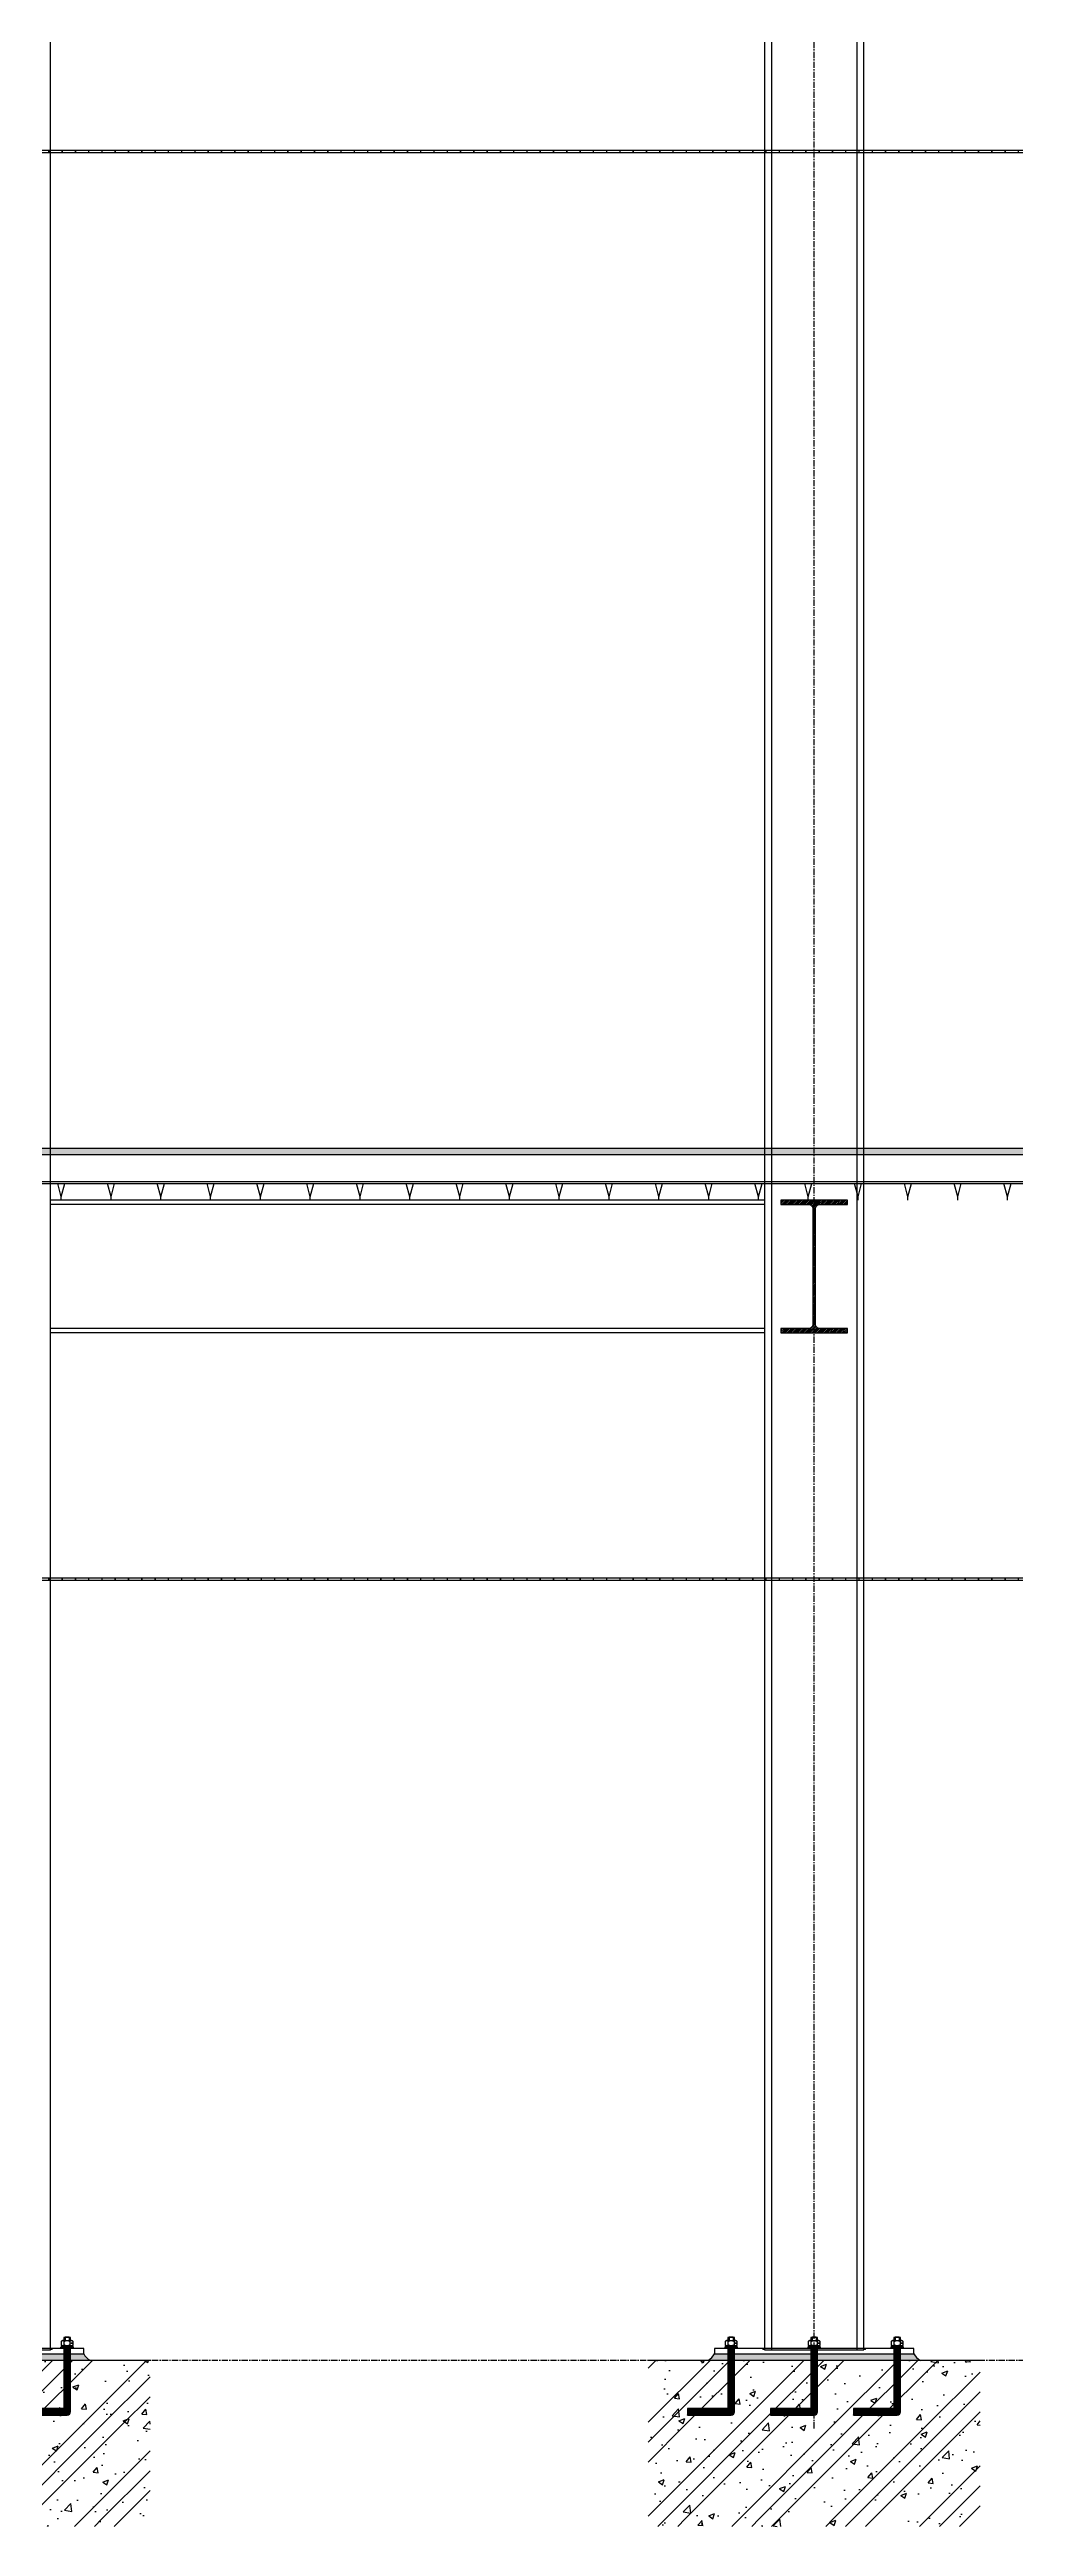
# Model space of a CAD drawing. Extents: x -3378 to 102197, y -3799 to 48702.
# Drawn here: x 91151 to 94061, y 20648 to 28109 of the extents above; entities that cross this region are included whole.
import ezdxf

# ---------------------------------------------------------------- set-up
doc = ezdxf.new("R2010")
doc.units = 0
doc.linetypes.add('CENTER', pattern=[2, 1.25, -0.25, 0.25, -0.25])
doc.linetypes.add('DASHED', pattern=[0.75, 0.5, -0.25])
for name, color, linetype in [('FASTENERS_螺絲 固定五金', 124, 'Continuous'), ('GM_ANNO_DIMS', 4, 'Continuous'), ('GM_STEL_PRIM', 3, 'Continuous'), ('中心線 CENTER', 6, 'CENTER'), ('剖面線 HATCH', 251, 'Continuous'), ('結構體 STRUCTURAL', 154, 'Continuous'), ('螺絲、螺栓', 4, 'Continuous'), ('視覺模型鋁擠型暫替', 4, 'Continuous'), ('鐵件', 6, 'Continuous')]:
    doc.layers.add(name, color=color, linetype=linetype)
doc.styles.add('romans', font='romans.shx', dxfattribs={"width": 0.5, "bigfont": ' chineset.shx'})

# ---------------------------------------------------------------- blocks, each defined once
blk = doc.blocks.new('H-400x200x8x13')
at = {"layer": '視覺模型鋁擠型暫替', "linetype": 'Continuous'}
h = blk.add_hatch(dxfattribs=at)
h.set_pattern_fill('ANSI31', color=1, scale=30, angle=180)
h.set_pattern_definition([(225, (85874.229, 995633.081), (2.65165043, -2.65165043), [])])
h.paths.add_polyline_path([(300, -400), (300, -387), (217, -387, -0.414214), (204, -374), (204, -26, -0.414214), (217, -13), (300, -13), (300, 0), (100, 0), (100, -13), (183, -13, -0.414214), (196, -26), (196, -374, -0.414214), (183, -387), (100, -387), (100, -400)])
blk.add_lwpolyline([(100, -13), (183, -13, -0.414214), (196, -26), (196, -374, -0.414214), (183, -387), (100, -387), (100, -400), (300, -400), (300, -387), (217, -387, -0.414214), (204, -374), (204, -26, -0.414214), (217, -13), (300, -13), (300, 0), (100, 0)], format="xyb", close=True, dxfattribs=at)
blk = doc.blocks.new('M12_WASH')
at = {"color": 0, "linetype": 'ByBlock'}
for p, q in [((2.5, 1.6), (0, 0.9)), ((0, -1.6), (2.5, -0.9))]:
    blk.add_line(p, q, dxfattribs=at)
blk.add_lwpolyline([(0, -10.4), (2.5, -10.4), (2.5, 10.4), (0, 10.4)], close=True, dxfattribs=at)
blk = doc.blocks.new('柱墩座')
at = {"layer": '剖面線 HATCH'}
h = blk.add_hatch(dxfattribs=at)
h.set_pattern_fill('ANSI31', color=256, angle=90)
h.set_pattern_definition([(135, (-604199.8967, 102453.3672), (-2.24506403, -2.24506403), [])])
edge = h.paths.add_edge_path()
edge.add_line((-260, 536), (-260, 355.5))
edge.add_line((-260, 355.5), (-382, 355.5))
edge.add_line((-382, 355.5), (-382, 335.5))
edge.add_line((-382, 335.5), (-250, 335.5))
edge.add_arc((-250, 345.5), 10, 270, 360.00031)
edge.add_line((-240, 345.5), (-240, 536))
edge.add_line((-240, 536), (-260, 536))
h = blk.add_hatch(dxfattribs=at)
h.set_pattern_fill('ANSI31', color=256, angle=90)
h.set_pattern_definition([(135, (-603949.8967, 102453.3672), (-2.24506403, -2.24506403), [])])
edge = h.paths.add_edge_path()
edge.add_line((-10, 536), (-10, 355.5))
edge.add_line((-10, 355.5), (-132, 355.5))
edge.add_line((-132, 355.5), (-132, 335.5))
edge.add_line((-132, 335.5), (0, 335.5))
edge.add_arc((0, 345.5), 10, 270, 360.00031)
edge.add_line((10, 345.5), (10, 536))
edge.add_line((10, 536), (-10, 536))
h = blk.add_hatch(dxfattribs=at)
h.set_pattern_fill('ANSI31', color=256, angle=90)
h.set_pattern_definition([(135, (-603699.8967, 102453.3672), (-2.24506403, -2.24506403), [])])
edge = h.paths.add_edge_path()
edge.add_line((240, 536), (240, 355.5))
edge.add_line((240, 355.5), (118, 355.5))
edge.add_line((118, 355.5), (118, 335.5))
edge.add_line((118, 335.5), (250, 335.5))
edge.add_arc((250, 345.5), 10, 270, 360.00031)
edge.add_line((260, 345.5), (260, 536))
edge.add_line((260, 536), (240, 536))
h = blk.add_hatch(dxfattribs=at)
h.set_pattern_fill('AR-CONC', color=256)
h.set_pattern_definition([(50, (-52643.91, -92915.07), (182.18467, -15.93909), [19.05, -209.55]), (355, (-52643.91, -92915.07), (-35.24342, 191.05685), [15.24, -167.6406]), (100.45144, (-52628.73, -92916.4), (146.94125, 175.11775), [16.19, -178.09024]), (46.1842, (-52643.91, -92864.27), (271.07904, -42.04233), [28.575, -314.325]), (96.63556, (-52621.32, -92867.78), (237.40413, 247.4261), [24.285, -267.1356]), (351.18415, (-52643.91, -92864.27), (237.4041, 247.4261), [22.86, -251.4597]), (21, (-52618.51, -92876.97), (151.6144, -102.2652), [19.05, -209.55]), (326, (-52618.51, -92876.97), (61.80203, 184.18797), [15.24, -167.64]), (71.45144, (-52605.88, -92885.5), (213.41642, 81.92277), [16.19, -178.08994]), (37.5, (-52643.914, -92915.07), (3.088603, 84.55504), [0, -165.608, 0, -170.18, 0, -168.275]), (7.5, (-52643.91, -92915.07), (66.81966, 100.180575), [0, -97.028, 0, -161.798, 0, -64.135]), (327.5, (-52700.556, -92915.07), (135.590595, -5.728744), [0, -63.5, 0, -198.12, 0, -262.89]), (317.5, (-52725.96, -92915.07), (148.12918, 25.42649), [0, -82.55, 0, -131.572, 0, -186.69])])
h.paths.add_polyline_path([(500, 500), (-500, 500), (-500, 0), (500, 0)])
h = blk.add_hatch(dxfattribs=at)
h.set_pattern_fill('GOST_GROUND', color=256, scale=20)
h.set_pattern_definition([(45, (173.72, -66444.85), (282.8427, 0), [400]), (45, (233.72, -66444.85), (282.8427, 0), [400]), (45, (293.72, -66444.85), (282.8427, 0), [400])])
h.paths.add_polyline_path([(500, 500), (-500, 500), (-500, 0), (500, 0)])
at = {"layer": '結構體 STRUCTURAL'}
h = blk.add_hatch(dxfattribs=at)
h.set_pattern_fill('AR-CONC', color=6, scale=0.1)
h.set_pattern_definition([(50, (-1769.33, -66444.849), (18.218467, -1.5939086), [1.905, -20.955]), (355, (-1769.33, -66444.849), (-3.524342, 19.1056845), [1.524, -16.7640584]), (100.451445, (-1767.812, -66444.981), (14.6941247, 17.511775), [1.619001, -17.8090245]), (46.1842, (-1769.33, -66439.769), (27.107904, -4.204233), [2.8575, -31.4325]), (96.635558, (-1767.07, -66440.12), (23.740413, 24.742612), [2.428502, -26.713561]), (351.18415, (-1769.33, -66439.769), (23.740413, 24.742612), [2.285997, -25.145973]), (21, (-1766.79, -66441.039), (15.161439, -10.2265198), [1.905, -20.955]), (326, (-1766.79, -66441.039), (6.180203, 18.4187966), [1.524, -16.764]), (71.451445, (-1765.527, -66441.89), (21.341642, 8.192277), [1.619001, -17.808994]), (37.5, (-1769.33, -66444.8485), (0.3088603, 8.4555039), [0, -16.5608, 0, -17.018, 0, -16.8275]), (7.5, (-1769.33, -66444.8485), (6.6819663, 10.0180575), [0, -9.7028, 0, -16.1798, 0, -6.4135]), (327.5, (-1774.994, -66444.8485), (13.5590595, -0.5728744), [0, -6.35, 0, -19.812, 0, -26.289]), (317.5, (-1777.534, -66444.849), (14.8129181, 2.542649), [0, -8.255, 0, -13.1572, 0, -18.669])])
h.paths.add_polyline_path([(300, 520), (-300, 520, -0.156484), (-320, 500), (320, 500, -0.156484)])
at = {"linetype": 'DASHED'}
for p, q in [((-242, 568.8), (-258, 568.8)), ((-256.3, 570.5), (-256.3, 560.2)), ((-243.7, 570.5), (-243.7, 560.2)), ((8, 568.8), (-8, 568.8)), ((-6.3, 570.5), (-6.3, 560.2)), ((6.3, 570.5), (6.3, 560.2)), ((258, 568.8), (242, 568.8)), ((243.7, 570.5), (243.7, 560.2)), ((256.3, 570.5), (256.3, 560.2))]:
    blk.add_line(p, q, dxfattribs=at)
at = {"color": 0, "linetype": 'ByBlock'}
for points in [[(-235.2, 544.2), (-264.8, 544.2), (-267.3, 546.7), (-267.3, 557.7), (-264.8, 560.2), (-235.2, 560.2), (-232.7, 557.7), (-232.7, 546.7)], [(14.8, 544.2), (-14.8, 544.2), (-17.3, 546.7), (-17.3, 557.7), (-14.8, 560.2), (14.8, 560.2), (17.3, 557.7), (17.3, 546.7)], [(264.8, 544.2), (235.2, 544.2), (232.7, 546.7), (232.7, 557.7), (235.2, 560.2), (264.8, 560.2), (267.3, 557.7), (267.3, 546.7)]]:
    blk.add_lwpolyline(points, close=True, dxfattribs=at)
for points in [[(-267.1, 557.9, 0.024151), (-267.3, 557.5)], [(-267.3, 546.8, 0.024151), (-267.1, 546.4, 0.024151)], [(-234.5, 559.4, 0.442794), (-241.4, 557.5), (-241.4, 546.8, -0.309768), (-258.7, 546.8), (-258.7, 557.5, 0.442794), (-265.5, 559.4, 0.442794)], [(-265.5, 544.9, 0.442794), (-258.7, 546.8), (-258.7, 557.5, -0.309768), (-241.4, 557.5), (-241.4, 546.8, 0.442794), (-234.5, 544.9)], [(-232.7, 557.5, 0.024151), (-232.9, 557.9, 0.024151)], [(-232.9, 546.4, 0.024151), (-232.7, 546.8)], [(-17.1, 557.9, 0.024151), (-17.3, 557.5)], [(-17.3, 546.8, 0.024151), (-17.1, 546.4, 0.024151)], [(15.5, 559.4, 0.442794), (8.6, 557.5), (8.6, 546.8, -0.309768), (-8.7, 546.8), (-8.7, 557.5, 0.442794), (-15.5, 559.4, 0.442794)], [(-15.5, 544.9, 0.442794), (-8.7, 546.8), (-8.7, 557.5, -0.309768), (8.6, 557.5), (8.6, 546.8, 0.442794), (15.5, 544.9)], [(17.3, 557.5, 0.024151), (17.1, 557.9, 0.024151)], [(17.1, 546.4, 0.024151), (17.3, 546.8)], [(232.9, 557.9, 0.024151), (232.7, 557.5)], [(232.7, 546.8, 0.024151), (232.9, 546.4, 0.024151)], [(265.5, 559.4, 0.442794), (258.6, 557.5), (258.6, 546.8, -0.309768), (241.3, 546.8), (241.3, 557.5, 0.442794), (234.5, 559.4, 0.442794)], [(234.5, 544.9, 0.442794), (241.3, 546.8), (241.3, 557.5, -0.309768), (258.6, 557.5), (258.6, 546.8, 0.442794), (265.5, 544.9)], [(267.3, 557.5, 0.024151), (267.1, 557.9, 0.024151)], [(267.1, 546.4, 0.024151), (267.3, 546.8)]]:
    blk.add_lwpolyline(points, format="xyb", dxfattribs=at)
at = {"layer": 'FASTENERS_螺絲 固定五金', "linetype": 'Continuous'}
for points in [[(-268.5, 536), (-268.5, 540), (-231.5, 540), (-231.5, 536), (-268.5, 536)], [(-18.5, 536), (-18.5, 540), (18.5, 540), (18.5, 536), (-18.5, 536)], [(231.5, 536), (231.5, 540), (268.5, 540), (268.5, 536), (231.5, 536)]]:
    blk.add_lwpolyline(points, dxfattribs=at)
at = {"layer": 'FASTENERS_螺絲 固定五金', "linetype": 'ByBlock'}
for points in [[(-240, 560.2), (-240, 568.8), (-243.7, 570.5), (-256.3, 570.5), (-260, 568.8), (-260, 560.2)], [(10, 560.2), (10, 568.8), (6.3, 570.5), (-6.3, 570.5), (-10, 568.8), (-10, 560.2)], [(260, 560.2), (260, 568.8), (256.3, 570.5), (243.7, 570.5), (240, 568.8), (240, 560.2)]]:
    blk.add_lwpolyline(points, dxfattribs=at)
at = {"layer": 'GM_ANNO_DIMS'}
for points in [[(-260, 536), (-260, 355.5), (-382, 355.5), (-382, 335.5), (-250, 335.5, 0.414215), (-240, 345.5), (-240, 536)], [(-10, 536), (-10, 355.5), (-132, 355.5), (-132, 335.5), (0, 335.5, 0.414215), (10, 345.5), (10, 536)], [(240, 536), (240, 355.5), (118, 355.5), (118, 335.5), (250, 335.5, 0.414215), (260, 345.5), (260, 536)]]:
    blk.add_lwpolyline(points, format="xyb", close=True, dxfattribs=at)
at = {"layer": '結構體 STRUCTURAL'}
for p, q in [((200, 536), (-200, 536)), ((500, 500), (-500, 500))]:
    blk.add_line(p, q, dxfattribs=at)
at = {"layer": '結構體 STRUCTURAL', "color": 2, "linetype": 'Continuous'}
blk.add_lwpolyline([(-300, 536), (-300, 520), (300, 520), (300, 536)], close=True, dxfattribs=at)
at = {"layer": '結構體 STRUCTURAL', "color": 6}
for centre, start, end in [((-341.2, 541.2), 297.21248, 332.78752), ((341.2, 541.2), 207.21248, 242.78752)]:
    blk.add_arc(centre, 46.3, start, end, dxfattribs=at)
at = {"layer": 'FASTENERS_螺絲 固定五金', "linetype": 'ByBlock', "xscale": -1.666666666666748, "yscale": 1.666666666666748, "zscale": 1.666666666666742, "rotation": 90}
for p in [(-250, 544.2), (0, 544.2), (250, 544.2)]:
    blk.add_blockref('M12_WASH', p, dxfattribs=at)
at = {"layer": 'Defpoints', "color": 8, "style": 'romans', "width": 0.8}
for p in [(-239.9, 550.7), (10.1, 550.7), (260.1, 550.7)]:
    blk.add_text('M20', height=2.1, dxfattribs=at).set_placement(p)
blk = doc.blocks.new('室內地板')
at = {"layer": '結構體 STRUCTURAL'}
h = blk.add_hatch(dxfattribs=at)
h.set_pattern_fill('AR-HBONE', color=256, scale=0.1)
h.set_pattern_definition([(45, (-52753.211, -90985.298), (0, 14.3684098), [30.48, -10.16]), (135, (-52746.026, -90978.114), (1e-15, 14.3684098), [30.48, -10.16])])
h.paths.add_polyline_path([(0, 0), (0, -17.5), (11600, -17.5), (11600, 0)])
blk.add_lwpolyline([(0, 0), (0, -17.5), (11600, -17.5), (11600, 0)], close=True, dxfattribs=at)
blk = doc.blocks.new('6t 矽酸鈣板')
at = {"layer": '結構體 STRUCTURAL', "ltscale": 50}
h = blk.add_hatch(dxfattribs=at)
h.set_pattern_fill('JIS_LC_20', color=256, scale=2, angle=45)
h.set_pattern_definition([(90, (-51370.39, -83265.073), (-40, 0), []), (90, (-51369.823, -83264.507), (-40, 0), [])])
h.paths.add_polyline_path([(11600, 6), (214.9, 6), (214.9, 0), (11600, 0)])
at = {"layer": '結構體 STRUCTURAL'}
blk.add_lwpolyline([(214.9, 6), (214.9, 0), (11600, 0), (11600, 6)], close=True, dxfattribs=at)
blk = doc.blocks.new('*U753')
at = {"layer": 'GM_STEL_PRIM'}
for p, q in [((0, -15), (-10.7, 25)), ((0, -15), (10.7, 25)), ((0, -25), (0, -15))]:
    blk.add_line(p, q, dxfattribs=at)
blk = doc.blocks.new('*U754')
at = {"layer": 'GM_ANNO_DIMS', "color": 0, "linetype": 'ByBlock', "lineweight": -2}
for p in [(5100, 0), (5250, 0), (5400, 0), (5550, 0), (5700, 0), (5850, 0), (6000, 0), (6150, 0), (6300, 0), (6450, 0), (6600, 0), (6750, 0), (6900, 0), (7050, 0), (7200, 0), (7350, 0), (7500, 0), (7650, 0), (7800, 0), (7950, 0)]:
    blk.add_blockref('*U753', p, dxfattribs=at)

msp = doc.modelspace()

# ---------------------------------------------------------------- linework, layer by layer
at = {"layer": 'GM_STEL_PRIM', "elevation": 0}
msp.add_lwpolyline([(97765.704, 24698.085), (86065.701, 24698.085), (86065.701, 24693.085), (97765.704, 24693.085)], close=True, dxfattribs=at)
at = {"layer": '中心線 CENTER', "ltscale": 15}
for p, q in [((93454.403, 20943.085, 0), (93454.403, 34870.216, 0)), ((101018.781, 24798.085, 0), (82488.036, 24798.085, 0)), ((101018.781, 21148.085, 0), (82488.036, 21148.085, 0))]:
    msp.add_line(p, q, dxfattribs=at)
at = {"layer": '結構體 STRUCTURAL'}
for p, q in [((91154.403, 21180.095), (91154.403, 33243.085, 0)), ((93304.403, 33243.085, 0), (93304.403, 21180.095)), ((93325.403, 33243.085, 0), (93325.403, 21180.095)), ((93583.403, 21180.095), (93583.403, 33243.085, 0)), ((93604.403, 21180.095), (93604.403, 33243.085, 0)), ((93304.403, 24643.085, 0), (91154.403, 24643.085, 0)), ((93304.403, 24630.085, 0), (91154.403, 24630.085, 0)), ((93304.403, 24256.085, 0), (91154.403, 24256.085, 0)), ((93304.403, 24243.085, 0), (91154.403, 24243.085, 0)), ((90754.403, 21180.095), (91154.403, 21180.095)), ((93304.403, 21180.095), (93604.403, 21180.095))]:
    msp.add_line(p, q, dxfattribs=at)
at = {"layer": '鐵件'}
for centre, radius, start, end in [((91154.403, 21180.095), 5, 0, 90), ((91154.403, 21180.095), 4, 0, 90), ((91154.403, 21180.095), 3, 0, 90), ((91154.403, 21180.095), 2, 0, 90), ((91154.403, 21180.095), 1, 0, 90), ((93304.403, 21180.095), 5, 90, 180), ((93304.403, 21180.095), 4, 90, 180), ((93304.403, 21180.095), 3, 90, 180), ((93304.403, 21180.095), 2, 90, 180), ((93304.403, 21180.095), 1, 90, 180), ((93604.403, 21180.095), 5, 0, 90), ((93604.403, 21180.095), 4, 0, 90), ((93604.403, 21180.095), 3, 0, 90), ((93604.403, 21180.095), 2, 0, 90), ((93604.403, 21180.095), 1, 0, 90)]:
    msp.add_arc(centre, radius, start, end, dxfattribs=at)

# ---------------------------------------------------------------- block references
at = {"layer": 'GM_ANNO_DIMS'}
msp.add_blockref('*U754', (86086.701, 24668.085, 0), dxfattribs=at)
at = {"layer": '螺絲、螺栓'}
for name, p in [('6t 矽酸鈣板', (86011.712, 27798.085, 0)), ('室內地板', (86011.701, 24798.085, 0)), ('6t 矽酸鈣板', (86011.701, 23498.086, 0)), ('柱墩座', (90954.403, 20648.085, 0)), ('柱墩座', (93454.403, 20648.085, 0))]:
    msp.add_blockref(name, p, dxfattribs=at)
at = {"layer": '視覺模型鋁擠型暫替', "linetype": 'Continuous'}
msp.add_blockref('H-400x200x8x13', (93254.403, 24643.085, 0), dxfattribs=at)

doc.saveas('drawing.dxf')
